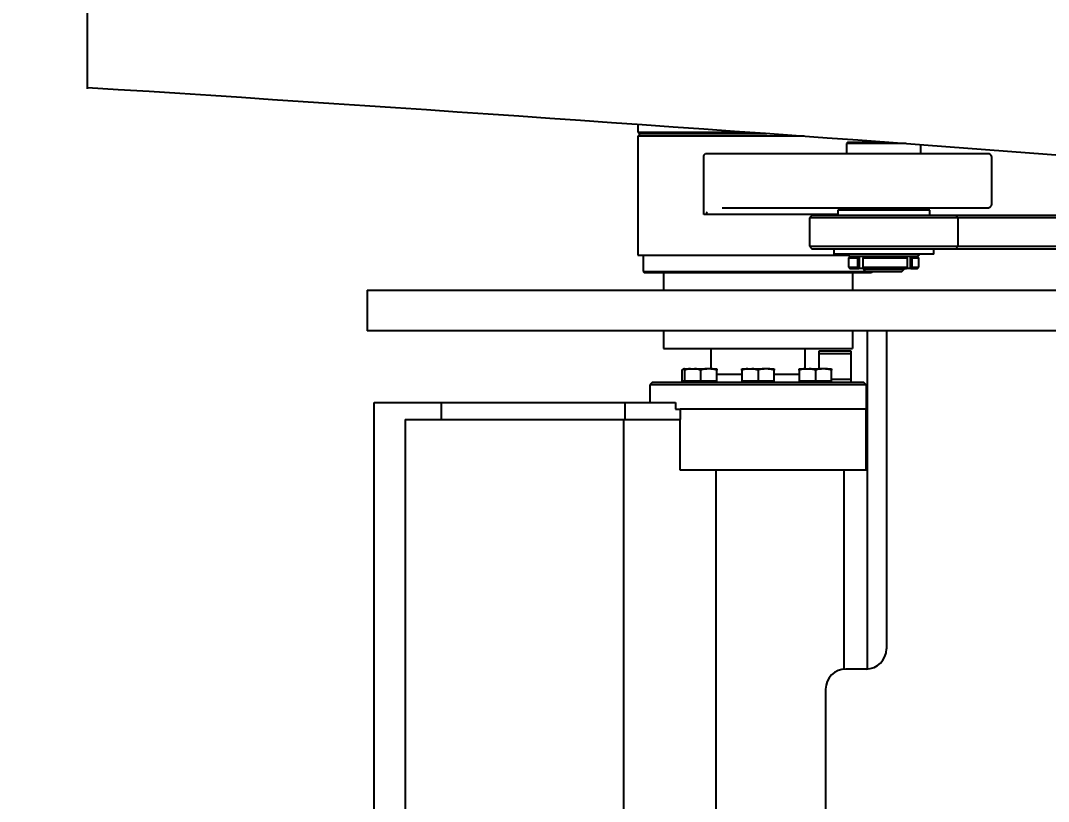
# Model space of a CAD drawing. Extents: x -79364 to 3230, y 28528 to 72157.
# Drawn here: x -74600 to -73079, y 36613 to 37767 of the extents above; entities that cross this region are included whole.
import ezdxf

# ---------------------------------------------------------------- set-up
doc = ezdxf.new("R2010")
doc.units = 0
doc.header["$LTSCALE"] = 500
doc.layers.get('DEFPOINTS').update_dxf_attribs({"linetype": 'CONTINUOUS'})
doc.layers.add('S0DIM', color=2, linetype='CONTINUOUS')
doc.layers.add('XREF', color=252, linetype='CONTINUOUS')
doc.styles.add('ROMANS', font='romans.shx', dxfattribs={"height": 200})
doc.dimstyles.new('ORGINAL$0', dxfattribs={"dimscale": 50, "dimtxt": 2, "dimasz": 2, "dimexe": 0.5, "dimexo": 1, "dimgap": 1, "dimtad": 1, "dimdec": 0, "dimdsep": 46, "dimtxsty": 'ROMANS', "dimcen": 0, "dimclrd": 1, "dimclre": 1, "dimclrt": 2, "dimadec": 0, "dimazin": 0, "dimtfac": 1, "dimtdec": 0, "dimtmove": 0, "dimatfit": 3, "dimfxl": 1, "dimtvp": 100, "dimtolj": 1, "dimarcsym": 0})

# ---------------------------------------------------------------- blocks, each defined once
blk = doc.blocks.new('*D51')
at = {"layer": 'DEFPOINTS', "color": 0, "transparency": 16777216}
for p in [(-72889.5, 38318.3), (-75113.2, 32318.3), (-72500.8, 32318.3)]:
    blk.add_point(p, dxfattribs=at)
at = {"layer": 'S0DIM', "color": 1, "lineweight": -2, "transparency": 16777216}
for p, q in [((-72989.5, 38318.3), (-75163.2, 38318.3)), ((-75113.2, 38118.3), (-75113.2, 32518.3)), ((-72600.8, 32318.3), (-75163.2, 32318.3))]:
    blk.add_line(p, q, dxfattribs=at)
at = {"layer": 'S0DIM', "color": 1, "transparency": 16777216}
for points in [[(-75146.5, 38118.3), (-75079.9, 38118.3), (-75113.2, 38318.3)], [(-75146.5, 32518.3), (-75079.9, 32518.3), (-75113.2, 32318.3)]]:
    blk.add_solid(points, dxfattribs=at)
at = {"layer": 'S0DIM', "color": 2, "transparency": 16777216, "insert": (-75313.2, 35450.5), "char_height": 200, "attachment_point": 5, "rotation": 90, "style": 'ROMANS'}
blk.add_mtext('\\A1;1500', dxfattribs=at)

msp = doc.modelspace()

# ---------------------------------------------------------------- linework, layer by layer
at = {"layer": 'XREF', "color": 0}
for p, q in [((-74500.832, 37666.648), (-74500.832, 39268.648)), ((-73686.832, 37614.219), (-73686.832, 37602.648)), ((-73686.832, 37602.648), (-73684.832, 37600.648)), ((-73686.832, 37602.648), (-73523.728, 37602.648)), ((-73682.632, 37600.648), (-73686.632, 37596.648)), ((-73684.832, 37600.648), (-73495.85, 37600.648)), ((-73686.632, 37596.649), (-73686.632, 37420.648)), ((-73440.361, 37596.648), (-73686.632, 37596.648)), ((-73375.877, 37587.648), (-73377.877, 37585.648)), ((-73377.877, 37585.649), (-73377.877, 37570.647)), ((-73289.569, 37585.648), (-73377.877, 37585.648)), ((-73375.877, 37587.648), (-73316.793, 37587.648)), ((-73331.032, 37588.691), (-73331.032, 37587.648)), ((-73586.543, 37570.648), (-73394.784, 37570.648)), ((-73394.784, 37570.648), (-73235.754, 37570.648)), ((-73267.878, 37570.647), (-73267.878, 37584.05)), ((-73235.754, 37570.648), (-73168.963, 37570.648)), ((-73589.023, 37480.648), (-73589.023, 37564.648)), ((-73162.963, 37496.648), (-73162.963, 37564.648)), ((-73584.743, 37480.648), (-73589.023, 37480.648)), ((-73584.743, 37480.648), (-73584.743, 37481.317)), ((-73390.878, 37480.648), (-73584.743, 37480.648)), ((-73561.866, 37490.648), (-73394.784, 37490.648)), ((-73428.877, 37479.648), (-73432.877, 37475.648)), ((-73428.877, 37479.648), (-73216.877, 37479.648)), ((-73394.784, 37490.648), (-73235.754, 37490.648)), ((-73390.877, 37487.148), (-73390.877, 37479.648)), ((-73368.378, 37487.148), (-73390.877, 37487.148)), ((-73254.877, 37487.148), (-73368.378, 37487.148)), ((-73254.877, 37479.649), (-73254.877, 37487.148)), ((-73235.754, 37490.648), (-73168.963, 37490.648)), ((-73216.877, 37479.648), (-73185.566, 37479.648)), ((-73212.877, 37475.648), (-73216.877, 37479.648)), ((-73185.566, 37479.648), (-72876.731, 37479.648)), ((-73212.877, 37475.648), (-73432.877, 37475.648)), ((-73432.877, 37475.648), (-73432.877, 37433.647)), ((-73182.593, 37475.648), (-73212.877, 37475.648)), ((-73212.877, 37433.647), (-73212.877, 37475.648)), ((-72873.759, 37475.648), (-73182.593, 37475.648)), ((-73432.877, 37433.648), (-73212.877, 37433.648)), ((-73432.877, 37433.648), (-73428.877, 37429.648)), ((-73216.877, 37429.648), (-73212.877, 37433.648)), ((-73212.877, 37433.648), (-73182.593, 37433.648)), ((-73182.593, 37433.648), (-72873.759, 37433.648)), ((-73686.632, 37420.648), (-73374.723, 37420.648)), ((-73678.832, 37420.649), (-73678.832, 37396.647)), ((-73216.877, 37429.648), (-73428.877, 37429.648)), ((-73396.877, 37429.648), (-73396.877, 37422.148)), ((-73372.393, 37422.148), (-73396.877, 37422.148)), ((-73372.877, 37418.648), (-73374.877, 37416.648)), ((-73356.654, 37418.648), (-73373.355, 37418.648)), ((-73248.877, 37422.148), (-73372.393, 37422.148)), ((-73361.227, 37416.648), (-73359.882, 37418.648)), ((-73358.711, 37400.648), (-73358.711, 37418.648)), ((-73272.4, 37418.648), (-73356.654, 37418.648)), ((-73352.451, 37418.648), (-73353.795, 37416.648)), ((-73287.759, 37416.648), (-73289.252, 37418.648)), ((-73283.861, 37418.648), (-73283.861, 37400.648)), ((-73282.561, 37418.648), (-73281.067, 37416.648)), ((-73270.877, 37416.648), (-73272.877, 37418.648)), ((-73248.877, 37422.148), (-73248.877, 37429.648)), ((-73185.566, 37429.648), (-73216.877, 37429.648)), ((-72876.731, 37429.648), (-73185.566, 37429.648)), ((-73374.877, 37416.648), (-73374.877, 37402.648)), ((-73374.877, 37416.648), (-73361.227, 37416.648)), ((-73374.877, 37402.648), (-73372.877, 37400.648)), ((-73374.877, 37402.648), (-73361.227, 37402.648)), ((-73361.227, 37402.648), (-73361.227, 37416.648)), ((-73359.882, 37400.648), (-73361.227, 37402.648)), ((-73353.795, 37416.648), (-73353.795, 37402.648)), ((-73353.795, 37416.648), (-73287.759, 37416.648)), ((-73353.795, 37402.648), (-73352.451, 37400.648)), ((-73353.795, 37402.648), (-73287.759, 37402.648)), ((-73289.252, 37400.648), (-73287.759, 37402.648)), ((-73287.759, 37402.648), (-73287.759, 37416.648)), ((-73281.067, 37402.648), (-73282.561, 37400.648)), ((-73281.067, 37416.648), (-73281.067, 37402.648)), ((-73281.066, 37416.648), (-73270.877, 37416.648)), ((-73281.066, 37402.648), (-73270.877, 37402.648)), ((-73272.877, 37400.648), (-73270.877, 37402.648)), ((-73270.877, 37402.648), (-73270.877, 37416.648)), ((-73678.832, 37396.648), (-73349.677, 37396.648)), ((-73678.832, 37396.648), (-73676.832, 37394.648)), ((-73340.832, 37394.648), (-73676.832, 37394.648)), ((-73648.832, 37394.648), (-73648.832, 37368.648)), ((-73372.877, 37400.648), (-73359.882, 37400.648)), ((-73368.832, 37394.648), (-73368.832, 37368.648)), ((-73358.711, 37400.648), (-73359.882, 37400.648)), ((-73352.452, 37400.648), (-73358.711, 37400.648)), ((-73352.877, 37400.648), (-73352.877, 37399.848)), ((-73352.877, 37399.848), (-73349.677, 37396.648)), ((-73352.877, 37399.848), (-73292.878, 37399.848)), ((-73352.451, 37400.648), (-73289.252, 37400.648)), ((-73349.677, 37396.648), (-73296.078, 37396.648)), ((-73338.832, 37396.648), (-73340.832, 37394.648)), ((-73296.078, 37396.648), (-73292.878, 37399.848)), ((-73292.877, 37399.848), (-73292.877, 37400.648)), ((-73283.861, 37400.648), (-73289.252, 37400.648)), ((-73282.561, 37400.648), (-73283.861, 37400.648)), ((-73282.561, 37400.648), (-73272.877, 37400.648)), ((-74086.832, 37368.848), (-74086.832, 37308.649)), ((-74086.832, 37368.648), (-73916.242, 37368.648)), ((-73916.242, 37368.648), (-73578.932, 37368.648)), ((-73578.932, 37368.648), (-72358.331, 37368.648)), ((-73916.242, 37308.648), (-74086.832, 37308.648)), ((-73578.932, 37308.648), (-73916.242, 37308.648)), ((-73648.832, 37308.648), (-73648.832, 37282.648)), ((-72358.331, 37308.648), (-73578.932, 37308.648)), ((-73368.832, 37308.648), (-73368.832, 37282.648)), ((-73346.832, 36808.715), (-73346.832, 37308.648)), ((-73318.832, 37308.648), (-73318.832, 36838.648)), ((-73648.832, 37282.648), (-73368.832, 37282.648)), ((-73578.832, 37282.648), (-73578.832, 37252.648)), ((-73438.832, 37252.648), (-73438.832, 37282.648)), ((-73370.832, 37278.648), (-73418.832, 37278.648)), ((-73418.832, 37278.648), (-73418.832, 37274.648)), ((-73370.832, 37274.648), (-73418.832, 37274.648)), ((-73418.832, 37274.648), (-73418.832, 37252.648)), ((-73370.832, 37274.648), (-73370.832, 37278.648)), ((-73370.832, 37236.648), (-73370.832, 37274.648)), ((-73617.925, 37252.648), (-73621.398, 37250.643)), ((-73621.398, 37250.643), (-73621.398, 37234.248)), ((-73617.925, 37252.648), (-73617.686, 37252.648)), ((-73617.685, 37252.648), (-73608.632, 37252.648)), ((-73617.685, 37250.643), (-73617.685, 37252.648)), ((-73617.685, 37250.643), (-73617.685, 37234.248)), ((-73608.632, 37252.648), (-73602.738, 37252.648)), ((-73602.738, 37252.648), (-73584.632, 37252.648)), ((-73593.685, 37250.643), (-73593.685, 37234.248)), ((-73578.738, 37252.648), (-73584.632, 37252.648)), ((-73578.738, 37252.648), (-73569.685, 37252.648)), ((-73569.685, 37252.648), (-73569.685, 37250.643)), ((-73569.685, 37234.248), (-73569.685, 37250.643)), ((-73532.832, 37252.648), (-73523.779, 37252.648)), ((-73532.832, 37250.643), (-73532.832, 37252.648)), ((-73532.832, 37250.643), (-73532.832, 37234.248)), ((-73523.779, 37252.648), (-73517.885, 37252.648)), ((-73517.885, 37252.648), (-73499.779, 37252.648)), ((-73508.832, 37250.643), (-73508.832, 37234.248)), ((-73493.885, 37252.648), (-73499.779, 37252.648)), ((-73493.885, 37252.648), (-73484.832, 37252.648)), ((-73484.832, 37252.648), (-73484.832, 37250.643)), ((-73484.832, 37234.248), (-73484.832, 37250.643)), ((-73447.979, 37252.648), (-73438.926, 37252.648)), ((-73447.979, 37250.643), (-73447.979, 37252.648)), ((-73447.979, 37250.643), (-73447.979, 37234.248)), ((-73438.926, 37252.648), (-73433.033, 37252.648)), ((-73433.033, 37252.648), (-73414.926, 37252.648)), ((-73423.979, 37250.643), (-73423.979, 37234.248)), ((-73409.033, 37252.648), (-73414.926, 37252.648)), ((-73409.033, 37252.648), (-73399.979, 37252.648)), ((-73399.979, 37252.648), (-73399.979, 37250.643)), ((-73399.979, 37234.248), (-73399.979, 37250.643)), ((-73532.832, 37243.93), (-73569.685, 37243.93)), ((-73447.979, 37243.93), (-73484.832, 37243.93)), ((-73370.832, 37236.648), (-73399.979, 37236.648)), ((-73370.832, 37232.648), (-73370.832, 37236.648)), ((-73664.832, 37232.648), (-73668.832, 37228.648)), ((-73348.832, 37228.648), (-73668.832, 37228.648)), ((-73668.832, 37228.648), (-73668.832, 37202.648)), ((-73664.832, 37232.648), (-73352.832, 37232.648)), ((-73617.686, 37234.248), (-73621.398, 37234.248)), ((-73593.685, 37234.248), (-73617.685, 37234.248)), ((-73616.175, 37234.248), (-73616.175, 37232.648)), ((-73569.685, 37234.248), (-73593.685, 37234.248)), ((-73571.195, 37232.648), (-73571.195, 37234.248)), ((-73508.832, 37234.248), (-73532.832, 37234.248)), ((-73531.322, 37234.248), (-73531.322, 37232.648)), ((-73484.832, 37234.248), (-73508.832, 37234.248)), ((-73486.342, 37232.648), (-73486.342, 37234.248)), ((-73423.979, 37234.248), (-73447.979, 37234.248)), ((-73446.469, 37234.248), (-73446.469, 37232.648)), ((-73399.979, 37234.248), (-73423.979, 37234.248)), ((-73401.489, 37232.648), (-73401.489, 37234.248)), ((-73348.832, 37228.648), (-73352.832, 37232.648)), ((-73348.832, 37228.648), (-73348.832, 37192.648)), ((-74076.832, 33238.648), (-74076.832, 37202.648)), ((-74076.832, 37202.648), (-73976.832, 37202.648)), ((-73976.832, 37202.648), (-73705.876, 37202.648)), ((-73976.832, 37177.648), (-73976.832, 37202.648)), ((-73705.876, 37202.648), (-73705.876, 37177.648)), ((-73705.876, 37202.648), (-73630.914, 37202.648)), ((-73630.914, 37202.648), (-73630.914, 37192.648)), ((-73630.914, 37192.648), (-73624.067, 37192.648)), ((-73348.832, 37192.648), (-73624.067, 37192.648)), ((-73624.067, 37192.648), (-73624.067, 37177.648)), ((-73348.832, 37102.448), (-73348.832, 37192.648)), ((-74030.973, 37177.648), (-74030.973, 33263.648)), ((-74030.973, 37177.648), (-73707.982, 37177.648)), ((-73707.982, 37177.648), (-73707.982, 33263.648)), ((-73707.982, 37177.648), (-73624.067, 37177.648)), ((-73624.067, 37102.648), (-73624.067, 37177.648)), ((-73348.832, 37102.648), (-73624.067, 37102.648)), ((-73570.541, 33263.648), (-73570.541, 37102.648)), ((-73381.832, 37102.648), (-73381.832, 36808.498)), ((-73348.832, 36808.648), (-73378.832, 36808.648)), ((-73408.832, 36778.648), (-73408.832, 33448.648))]:
    msp.add_line(p, q, dxfattribs=at)
at = {"layer": 'XREF', "color": 0, "flags": 128}
msp.add_lwpolyline([(-74500.832, 37668.648, -0.01211403), (-68674.839, 37156.896, -0.01211403)], format="xyb", dxfattribs=at)
at = {"layer": 'XREF', "color": 0}
for points in [[(-73162.963, 37564.648), (-73162.965, 37564.79, 0.00614832), (-73162.97, 37564.934, 0.0059706), (-73162.978, 37565.078, 0.00592762), (-73162.991, 37565.224, 0.00605902), (-73163.007, 37565.37, 0.00612276), (-73163.026, 37565.518, 0.00616984), (-73163.05, 37565.666, 0.00620345), (-73163.077, 37565.814, 0.00626869), (-73163.109, 37565.963, 0.00630752), (-73163.144, 37566.112, 0.00636365), (-73163.184, 37566.262, 0.00639818), (-73163.228, 37566.411, 0.00645179), (-73163.276, 37566.56, 0.00648416), (-73163.328, 37566.709, 0.00653304), (-73163.384, 37566.857, 0.0065624), (-73163.445, 37567.004, 0.00660662), (-73163.51, 37567.15, 0.0066329), (-73163.579, 37567.296, 0.006672), (-73163.652, 37567.44, 0.00669493), (-73163.729, 37567.582, 0.00672861), (-73163.811, 37567.723, 0.00674803), (-73163.897, 37567.862, 0.00677601), (-73163.986, 37567.999, 0.00679173), (-73164.08, 37568.135, 0.0068137), (-73164.178, 37568.267, 0.00682565), (-73164.279, 37568.398, 0.00684163), (-73164.384, 37568.525, 0.00684945), (-73164.493, 37568.65, 0.00685853), (-73164.605, 37568.772, 0.00686314), (-73164.72, 37568.891, 0.00686821), (-73164.839, 37569.006, 0.00686997), (-73164.961, 37569.118, 0.00686887), (-73165.086, 37569.227, 0.00686547), (-73165.213, 37569.332, 0.00685523), (-73165.344, 37569.433, 0.00684693), (-73165.476, 37569.531, 0.0068311), (-73165.611, 37569.624, 0.00681896), (-73165.749, 37569.714, 0.0067965), (-73165.888, 37569.8, 0.00678083), (-73166.029, 37569.881, 0.00675342), (-73166.172, 37569.959, 0.00673269), (-73166.316, 37570.032, 0.00669596), (-73166.461, 37570.101, 0.0066766), (-73166.607, 37570.166, 0.00664701), (-73166.755, 37570.226, 0.00660684), (-73166.903, 37570.283, 0.00652854), (-73167.051, 37570.335, 0.00654636), (-73167.201, 37570.383, 0.00661077), (-73167.35, 37570.426, 0.00641634), (-73167.499, 37570.466, 0.00599102), (-73167.647, 37570.502, 0.0064965), (-73167.797, 37570.533, 0.0075614), (-73167.951, 37570.561, 0.005851), (-73168.094, 37570.584, 0.00230905), (-73168.224, 37570.603, 0.00789612), (-73168.388, 37570.62, 0.01336095), (-73168.638, 37570.634, 0.00669717), (-73168.964, 37570.647, 0.00363196)], [(-73168.964, 37490.649), (-73168.822, 37490.651, 0.00614786), (-73168.678, 37490.656, 0.00597043), (-73168.534, 37490.664, 0.00592774), (-73168.388, 37490.676, 0.00605944), (-73168.242, 37490.692, 0.00612348), (-73168.094, 37490.712, 0.00617085), (-73167.946, 37490.735, 0.00620479), (-73167.797, 37490.763, 0.00627033), (-73167.648, 37490.794, 0.00630948), (-73167.499, 37490.83, 0.00636593), (-73167.35, 37490.869, 0.00640078), (-73167.201, 37490.913, 0.0064547), (-73167.051, 37490.961, 0.00648739), (-73166.903, 37491.013, 0.00653657), (-73166.755, 37491.069, 0.00656624), (-73166.607, 37491.13, 0.00661076), (-73166.461, 37491.195, 0.00663732), (-73166.316, 37491.264, 0.0066767), (-73166.172, 37491.337, 0.0066999), (-73166.029, 37491.414, 0.00673384), (-73165.888, 37491.496, 0.00675349), (-73165.749, 37491.582, 0.00678167), (-73165.611, 37491.671, 0.00679762), (-73165.476, 37491.765, 0.00681985), (-73165.344, 37491.863, 0.00683189), (-73165.213, 37491.964, 0.00684774), (-73165.086, 37492.069, 0.00685604), (-73164.961, 37492.178, 0.00686625), (-73164.839, 37492.29, 0.0068696), (-73164.72, 37492.405, 0.00687062), (-73164.605, 37492.524, 0.00686883), (-73164.493, 37492.646, 0.00686377), (-73164.384, 37492.771, 0.00685912), (-73164.279, 37492.898, 0.00684998), (-73164.178, 37493.029, 0.00684212), (-73164.08, 37493.161, 0.00682617), (-73163.986, 37493.296, 0.00681409), (-73163.897, 37493.433, 0.00679184), (-73163.811, 37493.573, 0.00677637), (-73163.729, 37493.714, 0.00674913), (-73163.652, 37493.856, 0.00672858), (-73163.579, 37494, 0.00669207), (-73163.51, 37494.146, 0.00667293), (-73163.445, 37494.292, 0.00664356), (-73163.384, 37494.439, 0.00660363), (-73163.328, 37494.587, 0.00652558), (-73163.276, 37494.736, 0.00654363), (-73163.228, 37494.885, 0.00660825), (-73163.184, 37495.035, 0.00641414), (-73163.144, 37495.184, 0.00598918), (-73163.109, 37495.332, 0.00649474), (-73163.077, 37495.482, 0.00755967), (-73163.05, 37495.635, 0.00584992), (-73163.026, 37495.778, 0.00230868), (-73163.007, 37495.908, 0.00789504), (-73162.991, 37496.072, 0.01336012), (-73162.976, 37496.322, 0.0066972), (-73162.963, 37496.648, 0.00363208)], [(-73617.685, 37252.298), (-73617.811, 37252.259, 0.00241068), (-73617.936, 37252.22, 0.00242186), (-73618.061, 37252.179, 0.00240177), (-73618.186, 37252.137, 0.00234614), (-73618.311, 37252.094, 0.00230368), (-73618.435, 37252.049, 0.00226603), (-73618.559, 37252.004, 0.00222979), (-73618.683, 37251.957, 0.00218841), (-73618.807, 37251.909, 0.0021514), (-73618.931, 37251.86, 0.00211238), (-73619.055, 37251.81, 0.00207594), (-73619.178, 37251.758, 0.00203639), (-73619.302, 37251.705, 0.00200231), (-73619.425, 37251.652, 0.00196798), (-73619.548, 37251.597, 0.00192894), (-73619.672, 37251.541, 0.00188185), (-73619.795, 37251.484, 0.00186339), (-73619.918, 37251.425, 0.00186248), (-73620.041, 37251.366, 0.00177984), (-73620.164, 37251.306, 0.00163683), (-73620.287, 37251.245, 0.00176611), (-73620.411, 37251.182, 0.00204874), (-73620.538, 37251.116, 0.00153938), (-73620.657, 37251.054, 0.00055424), (-73620.765, 37250.997, 0.0020941), (-73620.904, 37250.921, 0.00347385), (-73621.118, 37250.802, 0.00166982), (-73621.399, 37250.643, 0.00088297)], [(-73608.632, 37252.647), (-73608.947, 37252.616, 0.00232125), (-73609.261, 37252.583, 0.00236509), (-73609.572, 37252.546, 0.00236236), (-73609.882, 37252.507, 0.0023013), (-73610.191, 37252.464, 0.00226106), (-73610.498, 37252.42, 0.00222726), (-73610.804, 37252.372, 0.00219589), (-73611.108, 37252.322, 0.0021548), (-73611.412, 37252.27, 0.00212065), (-73611.715, 37252.215, 0.00208198), (-73612.017, 37252.158, 0.00204784), (-73612.318, 37252.098, 0.00200793), (-73612.618, 37252.036, 0.00197525), (-73612.918, 37251.971, 0.00193993), (-73613.217, 37251.905, 0.00190197), (-73613.516, 37251.836, 0.00185414), (-73613.814, 37251.765, 0.00183528), (-73614.112, 37251.691, 0.00183143), (-73614.411, 37251.615, 0.00175081), (-73614.708, 37251.538, 0.0016102), (-73615.003, 37251.458, 0.00173261), (-73615.302, 37251.375, 0.0020021), (-73615.609, 37251.288, 0.00150945), (-73615.897, 37251.205, 0.00055539), (-73616.157, 37251.128, 0.0020383), (-73616.492, 37251.026, 0.00337181), (-73617.009, 37250.862, 0.0016266), (-73617.686, 37250.643, 0.00086369)], [(-73593.686, 37250.643), (-73593.985, 37250.742, 0.00144393), (-73594.283, 37250.839, 0.00144252), (-73594.581, 37250.933, 0.00146121), (-73594.879, 37251.026, 0.00150107), (-73595.177, 37251.116, 0.00153362), (-73595.474, 37251.205, 0.00156457), (-73595.771, 37251.291, 0.00159465), (-73596.069, 37251.375, 0.00162905), (-73596.366, 37251.457, 0.00166084), (-73596.663, 37251.538, 0.00169602), (-73596.961, 37251.615, 0.00172776), (-73597.258, 37251.691, 0.00176264), (-73597.556, 37251.764, 0.00179694), (-73597.855, 37251.836, 0.00183767), (-73598.153, 37251.905, 0.00186553), (-73598.453, 37251.971, 0.00188959), (-73598.752, 37252.036, 0.00194219), (-73599.053, 37252.098, 0.00202641), (-73599.355, 37252.158, 0.00199505), (-73599.656, 37252.215, 0.00188273), (-73599.956, 37252.27, 0.00213585), (-73600.263, 37252.322, 0.00263256), (-73600.577, 37252.373, 0.00198649), (-73600.873, 37252.42, 0.00058975), (-73601.142, 37252.46, 0.0029452), (-73601.489, 37252.507, 0.00522874), (-73602.029, 37252.57, 0.00253692), (-73602.739, 37252.647, 0.00132469)], [(-73584.633, 37252.647), (-73584.947, 37252.616, 0.00232126), (-73585.261, 37252.583, 0.0023651), (-73585.572, 37252.546, 0.00236236), (-73585.882, 37252.507, 0.00230129), (-73586.191, 37252.464, 0.00226103), (-73586.498, 37252.42, 0.00222723), (-73586.804, 37252.372, 0.00219586), (-73587.109, 37252.322, 0.00215475), (-73587.412, 37252.27, 0.0021206), (-73587.715, 37252.215, 0.00208192), (-73588.017, 37252.158, 0.00204777), (-73588.318, 37252.098, 0.00200786), (-73588.618, 37252.036, 0.00197517), (-73588.918, 37251.971, 0.00193985), (-73589.217, 37251.905, 0.00190189), (-73589.516, 37251.836, 0.00185405), (-73589.814, 37251.765, 0.00183519), (-73590.113, 37251.691, 0.00183133), (-73590.411, 37251.615, 0.00175071), (-73590.708, 37251.538, 0.0016101), (-73591.003, 37251.458, 0.0017325), (-73591.303, 37251.375, 0.00200197), (-73591.609, 37251.288, 0.00150935), (-73591.897, 37251.205, 0.00055535), (-73592.158, 37251.128, 0.00203815), (-73592.492, 37251.026, 0.00337155), (-73593.009, 37250.862, 0.00162647), (-73593.686, 37250.643, 0.00086361)], [(-73569.686, 37250.643), (-73569.985, 37250.742, 0.00144302), (-73570.283, 37250.839, 0.00144165), (-73570.581, 37250.933, 0.00146036), (-73570.879, 37251.026, 0.00150023), (-73571.177, 37251.116, 0.0015328), (-73571.474, 37251.205, 0.00156377), (-73571.771, 37251.291, 0.00159388), (-73572.068, 37251.375, 0.0016283), (-73572.366, 37251.457, 0.00166012), (-73572.663, 37251.538, 0.00169533), (-73572.96, 37251.615, 0.00172711), (-73573.258, 37251.691, 0.00176203), (-73573.556, 37251.764, 0.00179638), (-73573.854, 37251.836, 0.00183715), (-73574.153, 37251.905, 0.00186506), (-73574.452, 37251.971, 0.00188917), (-73574.752, 37252.036, 0.00194182), (-73575.052, 37252.098, 0.00202609), (-73575.354, 37252.158, 0.0019948), (-73575.655, 37252.215, 0.00188255), (-73575.955, 37252.27, 0.00213572), (-73576.261, 37252.322, 0.00263251), (-73576.576, 37252.373, 0.00198653), (-73576.872, 37252.42, 0.00058978), (-73577.14, 37252.46, 0.00294539), (-73577.488, 37252.507, 0.00522947), (-73578.028, 37252.57, 0.00253744), (-73578.737, 37252.647, 0.001325)], [(-73523.778, 37252.647), (-73524.093, 37252.616, 0.00232113), (-73524.407, 37252.583, 0.00236508), (-73524.718, 37252.546, 0.00236245), (-73525.028, 37252.507, 0.00230149), (-73525.337, 37252.464, 0.00226134), (-73525.644, 37252.42, 0.00222764), (-73525.95, 37252.372, 0.00219636), (-73526.255, 37252.322, 0.00215535), (-73526.559, 37252.27, 0.00212127), (-73526.861, 37252.215, 0.00208267), (-73527.163, 37252.158, 0.00204861), (-73527.464, 37252.098, 0.00200875), (-73527.765, 37252.036, 0.00197613), (-73528.065, 37251.971, 0.00194087), (-73528.364, 37251.905, 0.00190297), (-73528.663, 37251.836, 0.00185517), (-73528.961, 37251.765, 0.00183637), (-73529.259, 37251.691, 0.00183257), (-73529.557, 37251.615, 0.00175196), (-73529.854, 37251.538, 0.00161131), (-73530.149, 37251.458, 0.00173386), (-73530.449, 37251.375, 0.00200361), (-73530.756, 37251.288, 0.00151064), (-73531.043, 37251.205, 0.00055584), (-73531.304, 37251.128, 0.00203998), (-73531.638, 37251.026, 0.00337476), (-73532.155, 37250.862, 0.0016281), (-73532.832, 37250.643, 0.0008645)], [(-73508.832, 37250.643), (-73509.131, 37250.742, 0.00144253), (-73509.429, 37250.839, 0.00144116), (-73509.727, 37250.933, 0.00145987), (-73510.025, 37251.026, 0.00149973), (-73510.323, 37251.116, 0.00153229), (-73510.62, 37251.205, 0.00156325), (-73510.918, 37251.291, 0.00159336), (-73511.215, 37251.375, 0.00162778), (-73511.512, 37251.457, 0.00165959), (-73511.81, 37251.538, 0.00169479), (-73512.107, 37251.615, 0.00172657), (-73512.405, 37251.691, 0.00176148), (-73512.703, 37251.764, 0.00179582), (-73513.001, 37251.836, 0.00183658), (-73513.3, 37251.905, 0.0018645), (-73513.599, 37251.971, 0.00188861), (-73513.899, 37252.036, 0.00194125), (-73514.199, 37252.098, 0.0020255), (-73514.501, 37252.158, 0.00199423), (-73514.802, 37252.215, 0.00188202), (-73515.103, 37252.27, 0.00213513), (-73515.409, 37252.322, 0.00263179), (-73515.724, 37252.373, 0.001986), (-73516.02, 37252.42, 0.00058962), (-73516.288, 37252.46, 0.00294462), (-73516.635, 37252.507, 0.00522815), (-73517.175, 37252.57, 0.00253683), (-73517.885, 37252.647, 0.00132469)], [(-73499.778, 37252.647), (-73500.093, 37252.616, 0.00232115), (-73500.407, 37252.583, 0.00236508), (-73500.718, 37252.546, 0.00236245), (-73501.028, 37252.507, 0.00230148), (-73501.337, 37252.464, 0.00226132), (-73501.644, 37252.42, 0.00222761), (-73501.95, 37252.372, 0.00219632), (-73502.255, 37252.322, 0.0021553), (-73502.559, 37252.27, 0.00212122), (-73502.861, 37252.215, 0.00208261), (-73503.163, 37252.158, 0.00204854), (-73503.465, 37252.098, 0.00200868), (-73503.765, 37252.036, 0.00197606), (-73504.065, 37251.971, 0.00194079), (-73504.364, 37251.905, 0.00190288), (-73504.663, 37251.836, 0.00185508), (-73504.961, 37251.765, 0.00183627), (-73505.259, 37251.691, 0.00183247), (-73505.557, 37251.615, 0.00175186), (-73505.854, 37251.538, 0.00161121), (-73506.149, 37251.458, 0.00173375), (-73506.449, 37251.375, 0.00200348), (-73506.756, 37251.288, 0.00151054), (-73507.043, 37251.205, 0.0005558), (-73507.304, 37251.128, 0.00203983), (-73507.639, 37251.026, 0.0033745), (-73508.155, 37250.862, 0.00162797), (-73508.832, 37250.643, 0.00086443)], [(-73484.832, 37250.643), (-73485.131, 37250.742, 0.00144265), (-73485.429, 37250.839, 0.00144127), (-73485.727, 37250.933, 0.00145998), (-73486.025, 37251.026, 0.00149985), (-73486.323, 37251.116, 0.0015324), (-73486.62, 37251.205, 0.00156337), (-73486.918, 37251.291, 0.00159347), (-73487.215, 37251.375, 0.00162789), (-73487.512, 37251.457, 0.0016597), (-73487.81, 37251.538, 0.0016949), (-73488.107, 37251.615, 0.00172667), (-73488.405, 37251.691, 0.00176158), (-73488.703, 37251.764, 0.00179592), (-73489.001, 37251.836, 0.00183668), (-73489.3, 37251.905, 0.00186459), (-73489.599, 37251.971, 0.00188869), (-73489.899, 37252.036, 0.00194133), (-73490.199, 37252.098, 0.00202558), (-73490.501, 37252.158, 0.0019943), (-73490.802, 37252.215, 0.00188208), (-73491.103, 37252.27, 0.00213519), (-73491.409, 37252.322, 0.00263186), (-73491.724, 37252.373, 0.00198604), (-73492.02, 37252.42, 0.00058964), (-73492.288, 37252.46, 0.00294467), (-73492.636, 37252.507, 0.00522821), (-73493.175, 37252.57, 0.00253684), (-73493.885, 37252.647, 0.00132469)], [(-73438.926, 37252.647), (-73439.241, 37252.616, 0.00232122), (-73439.555, 37252.583, 0.00236509), (-73439.866, 37252.546, 0.00236238), (-73440.176, 37252.507, 0.00230135), (-73440.485, 37252.464, 0.00226113), (-73440.792, 37252.42, 0.00222736), (-73441.098, 37252.372, 0.00219601), (-73441.403, 37252.322, 0.00215494), (-73441.706, 37252.27, 0.00212081), (-73442.009, 37252.215, 0.00208216), (-73442.311, 37252.158, 0.00204804), (-73442.612, 37252.098, 0.00200814), (-73442.913, 37252.036, 0.00197547), (-73443.212, 37251.971, 0.00194017), (-73443.512, 37251.905, 0.00190223), (-73443.81, 37251.836, 0.0018544), (-73444.108, 37251.765, 0.00183556), (-73444.407, 37251.691, 0.00183172), (-73444.705, 37251.615, 0.0017511), (-73445.002, 37251.538, 0.00161048), (-73445.297, 37251.458, 0.00173293), (-73445.597, 37251.375, 0.00200249), (-73445.903, 37251.288, 0.00150976), (-73446.191, 37251.205, 0.00055551), (-73446.452, 37251.128, 0.00203873), (-73446.786, 37251.026, 0.00337256), (-73447.303, 37250.862, 0.00162699), (-73447.98, 37250.643, 0.00086389)], [(-73423.98, 37250.643), (-73424.279, 37250.742, 0.00144357), (-73424.577, 37250.839, 0.00144217), (-73424.875, 37250.933, 0.00146087), (-73425.173, 37251.026, 0.00150073), (-73425.471, 37251.116, 0.00153328), (-73425.768, 37251.205, 0.00156423), (-73426.065, 37251.291, 0.00159432), (-73426.363, 37251.375, 0.00162873), (-73426.66, 37251.457, 0.00166052), (-73426.957, 37251.538, 0.0016957), (-73427.255, 37251.615, 0.00172745), (-73427.553, 37251.691, 0.00176234), (-73427.851, 37251.764, 0.00179666), (-73428.149, 37251.836, 0.00183739), (-73428.448, 37251.905, 0.00186527), (-73428.747, 37251.971, 0.00188934), (-73429.046, 37252.036, 0.00194195), (-73429.347, 37252.098, 0.00202618), (-73429.649, 37252.158, 0.00199484), (-73429.95, 37252.215, 0.00188255), (-73430.25, 37252.27, 0.00213566), (-73430.557, 37252.322, 0.00263237), (-73430.871, 37252.373, 0.00198636), (-73431.167, 37252.42, 0.00058972), (-73431.436, 37252.46, 0.00294505), (-73431.783, 37252.507, 0.00522859), (-73432.323, 37252.57, 0.0025369), (-73433.033, 37252.647, 0.00132469)], [(-73414.927, 37252.647), (-73415.241, 37252.616, 0.00232123), (-73415.555, 37252.583, 0.00236509), (-73415.866, 37252.546, 0.00236238), (-73416.176, 37252.507, 0.00230133), (-73416.485, 37252.464, 0.00226111), (-73416.792, 37252.42, 0.00222733), (-73417.098, 37252.372, 0.00219597), (-73417.403, 37252.322, 0.00215489), (-73417.706, 37252.27, 0.00212075), (-73418.009, 37252.215, 0.0020821), (-73418.311, 37252.158, 0.00204797), (-73418.612, 37252.098, 0.00200807), (-73418.913, 37252.036, 0.00197539), (-73419.212, 37251.971, 0.00194009), (-73419.512, 37251.905, 0.00190214), (-73419.81, 37251.836, 0.00185431), (-73420.109, 37251.765, 0.00183546), (-73420.407, 37251.691, 0.00183162), (-73420.705, 37251.615, 0.001751), (-73421.002, 37251.538, 0.00161038), (-73421.297, 37251.458, 0.00173282), (-73421.597, 37251.375, 0.00200236), (-73421.903, 37251.288, 0.00150965), (-73422.191, 37251.205, 0.00055547), (-73422.452, 37251.128, 0.00203858), (-73422.786, 37251.026, 0.0033723), (-73423.303, 37250.862, 0.00162685), (-73423.98, 37250.643, 0.00086382)], [(-73399.98, 37250.643), (-73400.279, 37250.742, 0.00144369), (-73400.577, 37250.839, 0.00144229), (-73400.875, 37250.933, 0.00146098), (-73401.173, 37251.026, 0.00150085), (-73401.471, 37251.116, 0.00153339), (-73401.768, 37251.205, 0.00156434), (-73402.065, 37251.291, 0.00159443), (-73402.363, 37251.375, 0.00162883), (-73402.66, 37251.457, 0.00166063), (-73402.957, 37251.538, 0.00169581), (-73403.255, 37251.615, 0.00172755), (-73403.553, 37251.691, 0.00176244), (-73403.851, 37251.764, 0.00179675), (-73404.149, 37251.836, 0.00183749), (-73404.448, 37251.905, 0.00186536), (-73404.747, 37251.971, 0.00188943), (-73405.046, 37252.036, 0.00194203), (-73405.347, 37252.098, 0.00202626), (-73405.649, 37252.158, 0.00199491), (-73405.95, 37252.215, 0.00188261), (-73406.25, 37252.27, 0.00213573), (-73406.557, 37252.322, 0.00263243), (-73406.871, 37252.373, 0.00198641), (-73407.168, 37252.42, 0.00058973), (-73407.436, 37252.46, 0.0029451), (-73407.783, 37252.507, 0.00522865), (-73408.323, 37252.57, 0.00253691), (-73409.033, 37252.647, 0.00132469)]]:
    msp.add_lwpolyline(points, format="xyb", dxfattribs=at)
for centre, radius, start, end in [((-73322.877, 37454.648), 62, 144.50407, 148.38603), ((-73322.877, 37454.648), 62, 31.613969, 35.495933), ((-73322.877, 37454.648), 62, 211.61397, 215.49593), ((-73322.877, 37454.648), 62, 324.50407, 328.38603), ((-73348.832, 36838.648), 30, 270, 0), ((-73378.832, 36778.648), 30, 90, 180)]:
    msp.add_arc(centre, radius, start, end, dxfattribs=at)
for points, knots in [([(-73589.024, 37564.648), (-73589.023, 37565.657), (-73588.847, 37567.262), (-73588.289, 37569.04), (-73587.551, 37570.295), (-73586.929, 37570.648), (-73586.542, 37570.647)], [0, 0, 0, 0, 0.0014900764, 0.0024434758, 0.003390448, 0.0048764316, 0.0048764316, 0.0048764316, 0.0048764316]), ([(-73584.743, 37481.316), (-73584.743, 37481.639), (-73584.667, 37482.261), (-73584.386, 37483.431), (-73583.958, 37484.211), (-73583.602, 37484.648)], [0, 0, 0, 0, 0.000483191, 0.0009371623, 0.0018083358, 0.0018083358, 0.0018083358, 0.0018083358])]:
    msp.add_open_spline(points, degree=3, knots=knots, dxfattribs=at)

# ---------------------------------------------------------------- dimensions: what is measured, and where the dimension line sits
at = {"layer": 'S0DIM', "color": 0}
dim = msp.add_linear_dim(base=(-75113.205, 32318.319), p1=(-72889.456, 38318.319), p2=(-72500.832, 32318.319), angle=90, dimstyle='ORGINAL$0', override={"dimscale": 100, "dimlfac": 0.25}, dxfattribs=at)
dim.commit()
dim.dimension.update_dxf_attribs({"geometry": '*D51', "text_midpoint": (-75113.205, 35450.475), "dimtype": 160})

doc.saveas('drawing.dxf')
